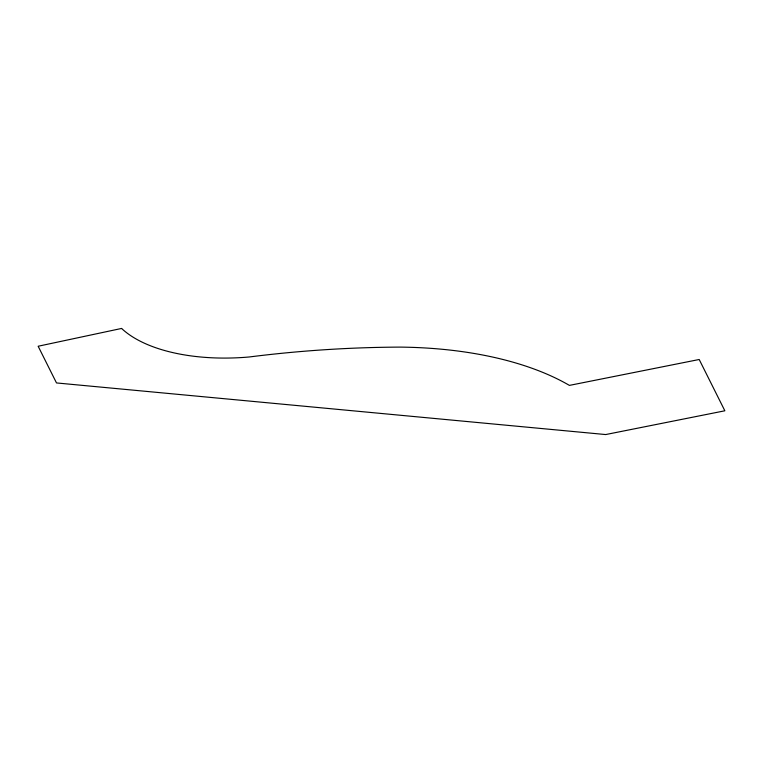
<?xml version="1.0" encoding="UTF-8"?>
<svg xmlns="http://www.w3.org/2000/svg" width="763" height="763" viewBox="0 0 763 763"><rect width="100%" height="100%" fill="white"/><g stroke="black" fill="none" stroke-linecap="round" stroke-linejoin="round"><path stroke-width="1.14" d="M121.594 328.443L38.15 346.24L56.5 382.94L605.698 434.557L724.85 410.79L699.194 359.497L569.408 385.391A274.871 134.517 -6.2 0 0 400.375 347.108A616.733 301.814 -6.2 0 0 249.196 356.979A140.316 68.67 -6.2 0 1 121.594 328.443"/></g></svg>
